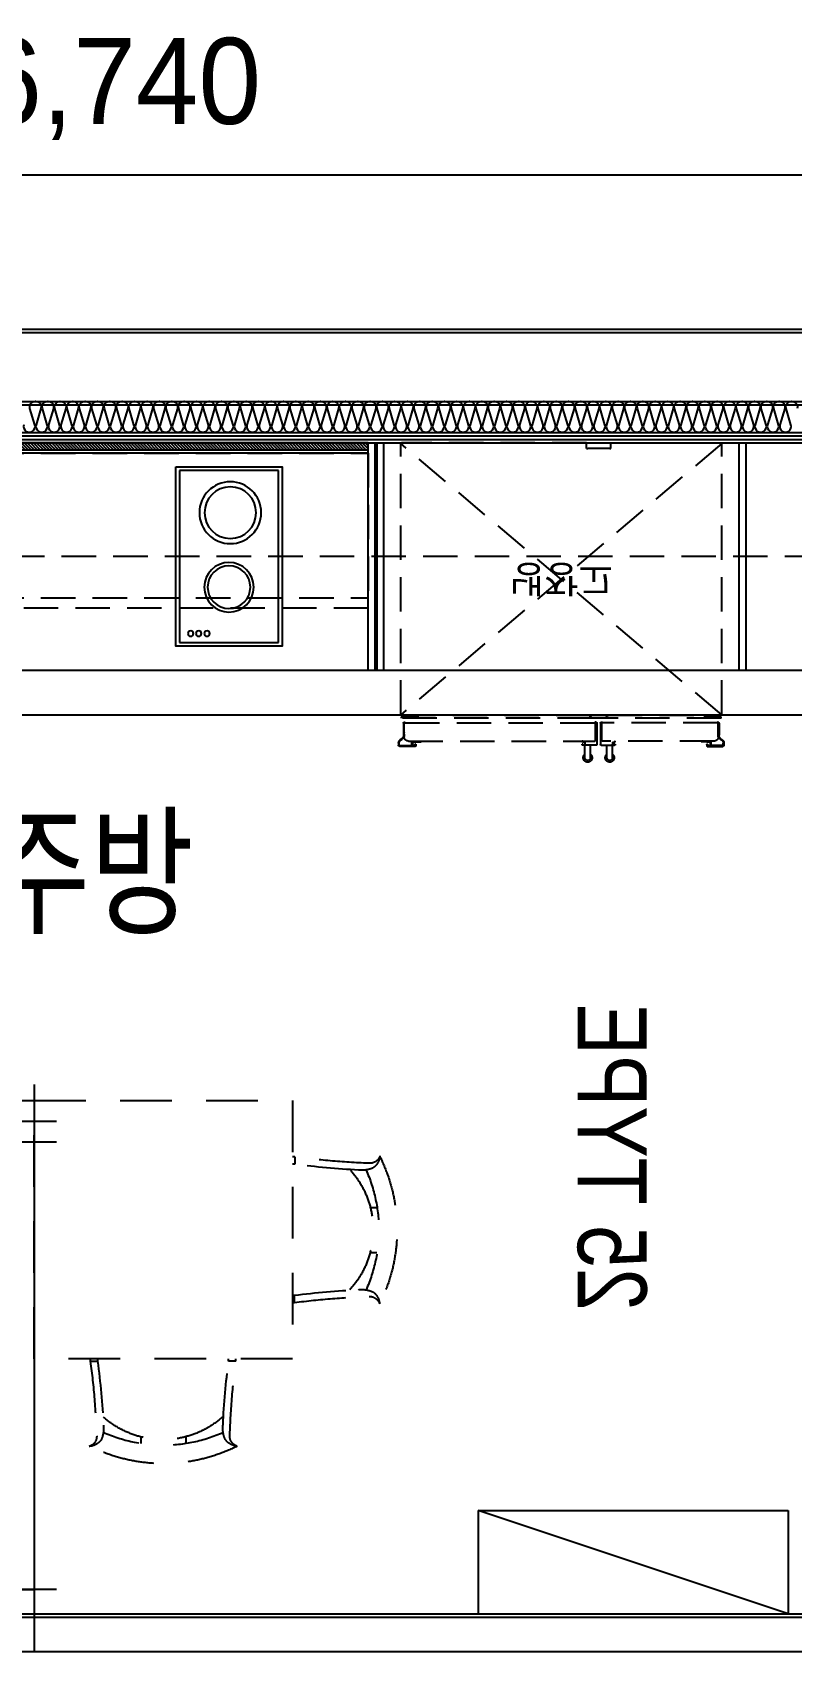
# Model space of a CAD drawing. Header units: millimetres. Extents: x 840000 to 1054178, y 0 to 59400.
# Drawn here: x 894447 to 896652, y 34671 to 39373 of the extents above; entities that cross this region are included whole.
import ezdxf
from ezdxf.enums import TextEntityAlignment as Align
from ezdxf.xclip import XClip

# ---------------------------------------------------------------- set-up
doc = ezdxf.new("R2010")
doc.units = ezdxf.units.MM
doc.header["$LTSCALE"] = 100
doc.header["$XCLIPFRAME"] = 0
for name, pattern in [('X - 단위세대 확장형$0$CEN', [62, 60, -1, 0, -1]), ('X - 단위세대 확장형$0$HID', [1.5, 1, -0.5]), ('X - 단위세대 확장형$0$X-25$0$-HID', [2.5, 1.5, -1]), ('X - 단위세대 확장형$0$X-25$0$HD', [2.5, 1.5, -1]), ('X - 평면도$0$CEN', [62, 60, -1, 0, -1])]:
    doc.linetypes.add(name, pattern=pattern)
doc.layers.get('DEFPOINTS').update_dxf_attribs({"color": 145})
for name, color, linetype in [('AA-XXXX-TEXT', 3, 'Continuous'), ('DIM', 7, 'Continuous'), ('SYM', 7, 'Continuous'), ('X - 단위세대 확장형$0$A-GIP', 6, 'Continuous'), ('X - 단위세대 확장형$0$A-INS', 9, 'Continuous'), ('X - 단위세대 확장형$0$AA-WAXM-CONC', 2, 'Continuous'), ('X - 단위세대 확장형$0$AA-XXXX-CNTL', 1, 'X - 단위세대 확장형$0$CEN'), ('X - 단위세대 확장형$0$AA-XXXX-FUR', 8, 'Continuous'), ('X - 단위세대 확장형$0$F-KIT', 6, 'Continuous'), ('X - 단위세대 확장형$0$X-25$0$AA-FFXM-KICH', 4, 'Continuous'), ('X - 단위세대 확장형$0$X-25$0$AA-XXXX-FINL', 6, 'Continuous'), ('X - 단위세대 확장형$0$결로방지단열재', 7, 'X - 단위세대 확장형$0$HID'), ('X - 평면도$0$AA-XXXX-CNTL', 1, 'X - 평면도$0$CEN')]:
    doc.layers.add(name, color=color, linetype=linetype)
doc.layers.add('X - 단위세대 확장형$0$A-MC', color=171, linetype='Continuous', plot=False)
doc.layers.add('X - 단위세대 확장형$0$DEFPOINT', color=163, linetype='Continuous', plot=False)
doc.styles.add('HAUD01', font='Dotum.ttf')
doc.styles.add('X - 단위세대 확장형$0$HAUD02', font='AcadEref.ttf', dxfattribs={"width": 0.8, "bigfont": 'kosdichs.shx'})
doc.styles.add('X - 단위세대 확장형$0$X-55$0$맑은 고딕', font='malgun.ttf')
doc.dimstyles.new('HAUD-80', dxfattribs={"dimscale": 100, "dimtxt": 2.5, "dimasz": 0.5, "dimexe": 0, "dimexo": 1.5, "dimgap": 1, "dimtad": 1, "dimdec": 0, "dimdsep": 46, "dimlunit": 6, "dimtxsty": 'HAUD01', "dimblk": 'Z_DOT', "dimcen": 2.5, "dimdle": 1.5, "dimclrd": 7, "dimclre": 7, "dimclrt": 4, "dimadec": 0, "dimazin": 0, "dimtfac": 1, "dimtdec": 0, "dimtix": 1, "dimtmove": 2, "dimatfit": 3, "dimfxl": 1, "dimtvp": 1, "dimtolj": 1, "dimtzin": 0, "dimarcsym": 0})

# ---------------------------------------------------------------- blocks, each defined once
blk = doc.blocks.new('Z_DOT')
at = {"layer": 'DIM', "color": 0}
for p, q in [((0, -3), (0, 3)), ((-3, 0), (3, 0))]:
    blk.add_line(p, q, dxfattribs=at)
for radius in [1.05, 0.525]:
    blk.add_circle((0, 0), radius, dxfattribs=at)
blk = doc.blocks.new('*D69')
at = {"layer": 'DEFPOINTS', "color": 0, "transparency": 16777216}
for p in [(898072.1, 38959.3), (891332.1, 38385.7), (898072.1, 38385.7)]:
    blk.add_point(p, dxfattribs=at)
at = {"layer": 'DIM', "color": 7, "lineweight": -2, "transparency": 16777216}
for p, q in [((891332.1, 38535.7), (891332.1, 38959.3)), ((891382.1, 38959.3), (898022.1, 38959.3)), ((898072.1, 38535.7), (898072.1, 38959.3))]:
    blk.add_line(p, q, dxfattribs=at)
at = {"layer": 'DIM', "color": 7, "lineweight": -2, "transparency": 16777216, "xscale": 50, "yscale": 50, "zscale": 50, "rotation": 180}
blk.add_blockref('Z_DOT', (891332.1, 38959.3), dxfattribs=at)
at = {"layer": 'DIM', "color": 7, "lineweight": -2, "transparency": 16777216, "xscale": 50, "yscale": 50, "zscale": 50}
blk.add_blockref('Z_DOT', (898072.1, 38959.3), dxfattribs=at)
at = {"layer": 'DIM', "color": 4, "transparency": 16777216, "insert": (894702.1, 39208.5), "char_height": 250, "attachment_point": 5, "style": 'HAUD01'}
blk.add_mtext('\\A1;6,740', dxfattribs=at)
blk = doc.blocks.new('X - 단위세대 확장형$0$A$C738F6F64')
at = {"layer": 'X - 단위세대 확장형$0$F-KIT', "color": 8, "linetype": 'X - 단위세대 확장형$0$HID'}
for p, q in [((-466, -393.7), (466, 393.6)), ((-466, 393.6), (466, -393.7)), ((-464.8, 393.6), (-466, 393.6)), ((-466, -393.7), (-466, 393.6)), ((-463.8, 394.6), (-464.8, 394.6)), ((-464.8, 393.6), (-464.8, 394.6)), ((-463.8, 394.6), (-463.8, 395.8)), ((-143.7, 395.8), (-463.8, 395.8)), ((-143.7, 379.6), (-143.7, 395.8)), ((-140.7, 379.6), (-143.7, 379.6)), ((-140.7, 379.6), (-140.7, 380.9)), ((-76.7, 380.9), (-140.7, 380.9)), ((-76.7, 379.6), (-76.7, 380.9)), ((-73.7, 379.6), (-76.7, 379.6)), ((-73.7, 395.8), (463.8, 395.8)), ((-73.7, 379.6), (-73.7, 395.8)), ((463.8, 394.6), (463.8, 395.8)), ((464.8, 394.6), (463.8, 394.6)), ((464.8, 393.6), (464.8, 394.6)), ((464.8, 393.6), (466, 393.6)), ((466, -393.7), (466, 393.6)), ((464.8, -394.9), (-464.8, -394.9)), ((-464.8, -399.4), (-420.4, -399.4)), ((-464.8, -403.4), (-464.8, -399.4)), ((-464.8, -403.4), (-108.7, -403.4)), ((-458.1, -417.9), (-458.1, -453.2)), ((-457.1, -422.9), (-457.1, -426.4)), ((-456.1, -421.9), (-456.1, -417.9)), ((-456.1, -458.2), (-456.1, -419.9)), ((-455.6, -415.4), (-453.6, -415.4)), ((-453.6, -417.4), (-455.6, -417.4)), ((-453.6, -415.4), (-453.6, -417.4)), ((-453.6, -417.4), (-120.2, -417.4)), ((-415.9, -399.4), (-417.5, -397)), ((-131.7, -398.4), (-133.7, -398.4)), ((-108.7, -401.4), (-128.7, -401.4)), ((-120.2, -415.9), (-120.2, -416.9)), ((-116.7, -415.4), (-119.7, -415.4)), ((-117.7, -467.7), (-117.7, -419.9)), ((-113.7, -418.4), (-113.7, -480.5)), ((-108.7, -401.4), (-108.7, -403.4)), ((-88.7, -401.4), (-108.7, -401.4)), ((-108.7, -403.4), (-88.7, -403.4)), ((-103.7, -418.4), (-103.7, -480.5)), ((-100.7, -415.4), (-97.7, -415.4)), ((-99.7, -467.7), (-99.7, -419.9)), ((-97.2, -415.9), (-97.2, -416.9)), ((453.6, -417.4), (-97.2, -417.4)), ((-88.7, -403.4), (464.8, -403.4)), ((-83.7, -398.4), (-85.7, -398.4)), ((416.8, -398.4), (418.7, -396.4)), ((421.7, -399.4), (464.8, -399.4)), ((455.6, -415.4), (453.6, -415.4)), ((453.6, -415.4), (453.6, -417.4)), ((453.6, -417.4), (455.6, -417.4)), ((456.1, -421.9), (456.1, -417.9)), ((456.1, -458.2), (456.1, -419.9)), ((457.1, -422.9), (457.1, -426.4)), ((458.1, -417.9), (458.1, -453.2)), ((464.8, -399.4), (464.8, -403.4)), ((-467.7, -466.4), (-462.9, -462.8)), ((-466.5, -468), (-461.7, -464.5)), ((-457.1, -446.4), (-457.1, -449.9)), ((-456.6, -426.9), (-456.4, -426.9)), ((-456.6, -445.9), (-456.4, -445.9)), ((-456.2, -428.9), (-456.2, -427.1)), ((-456.2, -443.9), (-456.2, -428.9)), ((-456.2, -445.7), (-456.2, -443.9)), ((-456.1, -450.9), (-456.1, -453.2)), ((-444.1, -470.2), (-120.2, -470.2)), ((-420.7, -470.2), (-407, -470.2)), ((-154.7, -470.2), (-156.7, -470.2)), ((444.1, -470.2), (-97.2, -470.2)), ((-62.7, -470.2), (-60.7, -470.2)), ((420.7, -470.2), (407, -470.2)), ((456.1, -450.9), (456.1, -453.2)), ((456.2, -428.9), (456.2, -427.1)), ((456.2, -443.9), (456.2, -428.9)), ((456.2, -445.7), (456.2, -443.9)), ((456.6, -426.9), (456.4, -426.9)), ((456.6, -445.9), (456.4, -445.9)), ((457.1, -446.4), (457.1, -449.9)), ((466.5, -468), (461.8, -464.5)), ((467.7, -466.4), (462.9, -462.8)), ((-472.5, -476), (-472.5, -482.5)), ((-470.5, -482.5), (-470.5, -476)), ((-469.5, -483.5), (-435, -483.5)), ((-423.5, -485.5), (-469.5, -485.5)), ((-434.5, -470.7), (-434.5, -483)), ((-433, -471.2), (-422.9, -471.2)), ((-432.5, -473.7), (-432.5, -482)), ((-432.3, -473.5), (-423.4, -473.5)), ((-424.5, -483), (-431.5, -483)), ((-424.5, -480), (-424.5, -483)), ((-424.5, -480), (-424.5, -480)), ((-424, -479.5), (-422.7, -479.5)), ((-423.3, -473.4), (-422.3, -472.2)), ((-422.5, -480.5), (-422.5, -479.7)), ((-422.5, -480.5), (-422.5, -484.5)), ((-422.3, -472.2), (-420.3, -472.2)), ((-422.1, -470.7), (-422.2, -470.9)), ((-420.5, -472.2), (-407, -472.2)), ((-406.5, -470.7), (-406.5, -471.7)), ((-156.7, -472.2), (-156.7, -470.7)), ((-155.8, -473.4), (-156.7, -472.2)), ((-156.7, -480.5), (-156.7, -479.7)), ((-155.2, -479.5), (-156.5, -479.5)), ((-148.9, -473.5), (-155.6, -473.5)), ((-154.7, -480), (-154.7, -480.5)), ((-154.7, -480), (-154.7, -480)), ((-154.7, -480.4), (-149.7, -480.4)), ((-115.7, -482.5), (-154.7, -482.5)), ((-148.7, -473.7), (-148.7, -479.4)), ((-148.7, -518.5), (-148.7, -482.5)), ((-132.7, -518.5), (-132.7, -482.5)), ((-101.7, -482.5), (-62.7, -482.5)), ((-84.7, -518.5), (-84.7, -482.5)), ((-68.7, -473.7), (-68.7, -479.4)), ((-68.7, -518.5), (-68.7, -482.5)), ((-68.5, -473.5), (-61.8, -473.5)), ((-62.7, -480.4), (-67.7, -480.4)), ((-62.7, -480), (-62.7, -480.5)), ((-62.7, -480), (-62.7, -480)), ((-62.2, -479.5), (-60.9, -479.5)), ((-61.6, -473.4), (-60.7, -472.2)), ((-60.7, -472.2), (-60.7, -470.7)), ((-60.7, -480.5), (-60.7, -479.7)), ((406.5, -470.7), (406.5, -471.7)), ((420.5, -472.2), (407, -472.2)), ((422.4, -472.2), (420.4, -472.2)), ((422.1, -470.7), (422.2, -470.9)), ((423.3, -473.4), (422.4, -472.2)), ((422.5, -480.5), (422.5, -479.7)), ((422.5, -480.5), (422.5, -484.5)), ((424, -479.5), (422.7, -479.5)), ((433, -471.2), (422.9, -471.2)), ((432.3, -473.5), (423.4, -473.5)), ((423.5, -485.5), (469.5, -485.5)), ((424.5, -480), (424.5, -483)), ((424.5, -480), (424.5, -480)), ((424.5, -483), (431.5, -483)), ((432.5, -473.7), (432.5, -482)), ((434.5, -470.7), (434.5, -483)), ((469.5, -483.5), (435, -483.5)), ((470.5, -482.5), (470.5, -476)), ((472.5, -476), (472.5, -482.5))]:
    blk.add_line(p, q, dxfattribs=at)
blk.add_lwpolyline([(-463.8, 395.8), (-466, 395.8), (-466, 393.6), (-463.8, 393.6)], close=True, dxfattribs=at)
for centre, radius, start, end in [((-464.8, -393.7), 1.2, 180, 270), ((-455.6, -417.9), 2.5, 90, 180), ((-456.6, -422.9), 0.5, 90, 180), ((-456.6, -421.9), 0.5, 270, 0), ((-455.6, -417.9), 0.5, 90, 180), ((-453.6, -419.9), 2.5, 90, 180), ((-420.8, -398.4), 5, 270, 347.8398), ((-420.4, -396.4), 3, 270, 348.0765), ((-128.7, -398.4), 5, 180.5, 270), ((-128.7, -398.4), 3, 180.5, 270), ((-119.7, -415.9), 0.5, 90, 180), ((-119.7, -416.9), 0.5, 180, 270), ((-120.2, -419.9), 2.5, 0, 90), ((-116.7, -418.4), 3, 0, 90), ((-100.7, -418.4), 3, 90, 180), ((-97.2, -419.9), 2.5, 90, 180), ((-97.7, -415.9), 0.5, 0, 90), ((-97.7, -416.9), 0.5, 270, 0), ((-88.7, -398.4), 5, 270, 359.5), ((-88.7, -398.4), 3, 270, 359.5), ((421.8, -398.4), 5, 180.5, 270), ((421.7, -396.4), 3, 180.5, 270), ((453.6, -419.9), 2.5, 0, 90), ((455.6, -417.9), 2.5, 0, 90), ((455.6, -417.9), 0.5, 0, 90), ((456.6, -421.9), 0.5, 180, 270), ((456.6, -422.9), 0.5, 0, 90), ((464.8, -393.7), 1.2, 270, 0), ((-460.5, -476), 12, 126.6144, 180), ((-460.5, -476), 10, 126.6144, 180), ((-470.1, -453.2), 12, 306.6144, 0), ((-470.1, -453.2), 14, 306.6144, 346.2709), ((-456.6, -426.4), 0.5, 180, 270), ((-456.6, -446.4), 0.5, 90, 180), ((-456.6, -449.9), 0.5, 180, 270), ((-456.6, -450.9), 0.5, 0, 90), ((-470.1, -453.2), 14, 346.2709, 0), ((-456.4, -427.1), 0.2, 0, 90), ((-456.4, -445.7), 0.2, 270, 0), ((-444.1, -458.2), 12, 180, 270), ((-434, -470.7), 0.5, 90, 180), ((-434, -470.7), 0.5, 0, 90), ((-420.7, -472.2), 2, 90, 135), ((-407, -470.7), 0.5, 0, 90), ((-156.2, -470.7), 0.5, 90, 180), ((-120.2, -467.7), 2.5, 270, 0), ((-97.2, -467.7), 2.5, 180, 270), ((-61.2, -470.7), 0.5, 0, 90), ((407, -470.7), 0.5, 90, 180), ((420.7, -472.2), 2, 45, 90), ((434, -470.7), 0.5, 90, 180), ((434, -470.7), 0.5, 0, 90), ((444.1, -458.2), 12, 270, 0), ((456.6, -450.9), 0.5, 90, 180), ((470.1, -453.2), 14, 180, 193.7291), ((456.4, -427.1), 0.2, 90, 180), ((456.4, -445.7), 0.2, 180, 270), ((470.1, -453.2), 14, 193.7291, 233.3856), ((456.6, -426.4), 0.5, 270, 0), ((456.6, -446.4), 0.5, 0, 90), ((456.6, -449.9), 0.5, 270, 0), ((470.1, -453.2), 12, 180, 233.3856), ((460.5, -476), 10, 0, 53.3856), ((460.5, -476), 12, 0, 53.3856), ((-469.5, -482.5), 3, 180, 270), ((-469.5, -482.5), 1, 180, 270), ((-435, -483), 0.5, 270, 0), ((-433, -470.7), 0.5, 180, 270), ((-432.3, -473.7), 0.2, 90, 180), ((-431.5, -482), 1, 180, 270), ((-424, -480), 0.5, 90, 180), ((-423.5, -484.5), 1, 270, 0), ((-423.4, -473.3), 0.2, 270, 322.4314), ((-422.9, -470.2), 1, 270, 315), ((-422.7, -479.7), 0.2, 0, 90), ((-422.3, -472.4), 0.2, 90, 142.4314), ((-407, -471.7), 0.5, 270, 0), ((-156.5, -479.7), 0.2, 90, 180), ((-154.7, -480.5), 2, 180, 270), ((-155.6, -473.3), 0.2, 217.5686, 270), ((-155.2, -480), 0.5, 0, 90), ((-140.7, -518.5), 13, 127.9799, 52.0201), ((-149.7, -479.4), 1, 270, 0), ((-148.9, -473.7), 0.2, 0, 90), ((-115.7, -480.5), 2, 270, 0), ((-101.7, -480.5), 2, 180, 270), ((-76.7, -518.5), 13, 127.9799, 52.0201), ((-68.5, -473.7), 0.2, 90, 180), ((-67.7, -479.4), 1, 180, 270), ((-62.2, -480), 0.5, 90, 180), ((-62.7, -480.5), 2, 270, 0), ((-61.8, -473.3), 0.2, 270, 322.4314), ((-60.9, -479.7), 0.2, 0, 90), ((407, -471.7), 0.5, 180, 270), ((422.9, -470.2), 1, 225, 270), ((422.3, -472.4), 0.2, 37.5686, 90), ((422.7, -479.7), 0.2, 90, 180), ((423.5, -484.5), 1, 180, 270), ((423.4, -473.3), 0.2, 217.5686, 270), ((424, -480), 0.5, 0, 90), ((431.5, -482), 1, 270, 0), ((432.3, -473.7), 0.2, 0, 90), ((433, -470.7), 0.5, 270, 0), ((435, -483), 0.5, 180, 270), ((469.5, -482.5), 3, 270, 0), ((469.5, -482.5), 1, 270, 0), ((-140.7, -518.5), 8, 180, 0), ((-76.7, -518.5), 8, 180, 0)]:
    blk.add_arc(centre, radius, start, end, dxfattribs=at)
at = {"layer": 'X - 단위세대 확장형$0$DEFPOINT', "style": 'X - 단위세대 확장형$0$X-55$0$맑은 고딕'}
blk.add_text('냉장고', height=80, rotation=180, dxfattribs=at).set_placement((0, 0), align=Align.MIDDLE_CENTER)
blk = doc.blocks.new('X - 단위세대 확장형$0$X-25$0$C4E620756')
at = {"layer": 'X - 단위세대 확장형$0$X-25$0$AA-XXXX-FINL', "color": 8}
for p, q in [((10, 10), (10, 510)), ((10, 10), (10, 510)), ((10, 510), (298, 510)), ((298, 510), (298, 10)), ((298, 510), (298, 10)), ((298, 10), (10, 10))]:
    blk.add_line(p, q, dxfattribs=at)
blk.add_lwpolyline([(308, 520), (0, 520), (0, 0), (308, 0)], close=True, dxfattribs=at)
blk.add_lwpolyline([(308, 520), (0, 520), (0, 0), (308, 0)], close=True, dxfattribs=at)
for centre, radius in [((150.2, 387.2), 89.9), ((150.2, 387.2), 89.9), ((150.2, 387.2), 74.9), ((150.2, 387.2), 74.9), ((154, 170.8), 72), ((154, 170.8), 62), ((217.8, 36.2), 8.02), ((241.9, 36.2), 8.02), ((265.2, 36.2), 8.02)]:
    blk.add_circle(centre, radius, dxfattribs=at)
blk = doc.blocks.new('X - 단위세대 확장형$0$A$C6f67e9a2')
at = {"layer": 'X - 단위세대 확장형$0$X-25$0$AA-XXXX-FINL'}
h = blk.add_hatch(dxfattribs=at)
h.set_pattern_fill('ANSI31', color=5, scale=50, angle=810)
h.set_pattern_definition([(135, (-3242290.653, -1368680.845), (-4.419417382, -4.419417382), [])])
h.paths.add_polyline_path([(28790, -10882.5), (27140, -10882.5), (27140, -10902.5), (28790, -10902.5)])
at = {"layer": 'DEFPOINTS'}
blk.add_line((24480.1, -11672.5), (33162.5, -11672.5), dxfattribs=at)
blk.add_line((24480.1, -11672.5), (33162.5, -11672.5), dxfattribs=at)
at = {"layer": 'X - 단위세대 확장형$0$A-GIP'}
for p, q in [((26000, -10862.5), (31340, -10862.5)), ((26000, -10872.5), (31330, -10872.5))]:
    blk.add_line(p, q, dxfattribs=at)
at = {"layer": 'X - 단위세대 확장형$0$A-INS'}
blk.add_line((24800, -10852.5), (31350, -10852.5), dxfattribs=at)
blk.add_lwpolyline([(27790, -10830, 1.337394), (27822, -10830), (27808, -10782.7, -1.337394), (27840, -10782.7), (27826, -10830, 1.337394), (27858, -10830), (27844, -10782.7, -1.337394), (27876, -10782.7), (27862, -10830, 1.337394), (27894, -10830), (27880, -10782.7, -1.337394), (27912, -10782.7), (27898, -10830, 1.337394), (27930, -10830), (27916, -10782.7, -1.337394), (27948, -10782.7), (27934, -10830, 1.337394), (27966, -10830), (27952, -10782.7, -1.337394), (27984, -10782.7), (27970, -10830, 1.337394), (28002, -10830), (27988, -10782.7, -1.337394), (28020, -10782.7), (28006, -10830, 1.337394), (28038, -10830), (28024, -10782.7, -1.337394), (28056, -10782.7), (28042, -10830, 1.337394), (28074, -10830), (28060, -10782.7, -1.337394), (28092, -10782.7), (28078, -10830, 1.337394), (28110, -10830), (28096, -10782.7, -1.337394), (28128, -10782.7), (28114, -10830, 1.337394), (28146, -10830), (28132, -10782.7, -1.337394), (28164, -10782.7), (28150, -10830, 1.337394), (28182, -10830), (28168, -10782.7, -1.337394), (28200, -10782.7), (28186, -10830, 1.337394), (28218, -10830), (28204, -10782.7, -1.337394), (28236, -10782.7), (28222, -10830, 1.337394), (28254, -10830), (28240, -10782.7, -1.337394), (28272, -10782.7), (28258, -10830, 1.337394), (28290, -10830), (28276, -10782.7, -1.337394), (28308, -10782.7), (28294, -10830, 1.337394), (28326, -10830), (28312, -10782.7, -1.337394), (28344, -10782.7), (28330, -10830, 1.337394), (28362, -10830), (28348, -10782.7, -1.337394), (28380, -10782.7), (28366, -10830, 1.337394), (28398, -10830), (28384, -10782.7, -1.337394), (28416, -10782.7), (28402, -10830, 1.337394), (28434, -10830), (28420, -10782.7, -1.337394), (28452, -10782.7), (28438, -10830, 1.337394), (28470, -10830), (28456, -10782.7, -1.337394), (28488, -10782.7), (28474, -10830, 1.337394), (28506, -10830), (28492, -10782.7, -1.337394), (28524, -10782.7), (28510, -10830, 1.337394), (28542, -10830), (28528, -10782.7, -1.337394), (28560, -10782.7), (28546, -10830, 1.337394), (28578, -10830), (28564, -10782.7, -1.337394), (28596, -10782.7), (28582, -10830, 1.337394), (28614, -10830), (28600, -10782.7, -1.337394), (28632, -10782.7), (28618, -10830, 1.337394), (28650, -10830), (28636, -10782.7, -1.337394), (28668, -10782.7), (28654, -10830, 1.337394), (28686, -10830), (28672, -10782.7, -1.337394), (28704, -10782.7), (28690, -10830, 1.337394), (28722, -10830), (28708, -10782.7, -1.337394), (28740, -10782.7), (28726, -10830, 1.337394), (28758, -10830), (28744, -10782.7, -1.337394), (28776, -10782.7), (28762, -10830, 1.337394), (28794, -10830), (28780, -10782.7, -1.337394), (28812, -10782.7), (28798, -10830, 1.337394), (28830, -10830), (28816, -10782.7, -1.337394), (28848, -10782.7), (28834, -10830, 1.337394), (28866, -10830), (28852, -10782.7, -1.337394), (28884, -10782.7), (28870, -10830, 1.337394), (28902, -10830), (28888, -10782.7, -1.337394), (28920, -10782.7), (28906, -10830, 1.337394), (28938, -10830), (28924, -10782.7, -1.337394), (28956, -10782.7), (28942, -10830, 1.337394), (28974, -10830), (28960, -10782.7, -1.337394), (28992, -10782.7), (28978, -10830, 1.337394), (29010, -10830), (28996, -10782.7, -1.337394), (29028, -10782.7), (29014, -10830, 1.337394), (29046, -10830), (29032, -10782.7, -1.337394), (29064, -10782.7), (29050, -10830, 1.337394), (29082, -10830), (29068, -10782.7, -1.337394), (29100, -10782.7), (29086, -10830, 1.337394), (29118, -10830), (29104, -10782.7, -1.337394), (29136, -10782.7), (29122, -10830, 1.337394), (29154, -10830), (29140, -10782.7, -1.337394), (29172, -10782.7), (29158, -10830, 1.337394), (29190, -10830), (29176, -10782.7, -1.337394), (29208, -10782.7), (29194, -10830, 1.337394), (29226, -10830), (29212, -10782.7, -1.337394), (29244, -10782.7), (29230, -10830, 1.337394), (29262, -10830), (29248, -10782.7, -1.337394), (29280, -10782.7), (29266, -10830, 1.337394), (29298, -10830), (29284, -10782.7, -1.337394), (29316, -10782.7), (29302, -10830, 1.337394), (29334, -10830), (29320, -10782.7, -1.337394), (29352, -10782.7), (29338, -10830, 1.337394), (29370, -10830), (29356, -10782.7, -1.337394), (29388, -10782.7), (29374, -10830, 1.337394), (29406, -10830), (29392, -10782.7, -1.337394), (29424, -10782.7), (29410, -10830, 1.337394), (29442, -10830), (29428, -10782.7, -1.337394), (29460, -10782.7), (29446, -10830, 1.337394), (29478, -10830), (29464, -10782.7, -1.337394), (29496, -10782.7), (29482, -10830, 1.337394), (29514, -10830), (29500, -10782.7, -1.337394), (29532, -10782.7), (29518, -10830, 1.337394), (29550, -10830), (29536, -10782.7, -1.337394), (29568, -10782.7), (29554, -10830, 1.337394), (29586, -10830), (29572, -10782.7, -1.337394), (29604, -10782.7), (29590, -10830, 1.337394), (29622, -10830), (29608, -10782.7, -1.337394), (29640, -10782.7), (29626, -10830, 1.337394), (29658, -10830), (29644, -10782.7, -1.337394), (29676, -10782.7), (29662, -10830, 1.337394), (29694, -10830), (29680, -10782.7, -1.337394), (29712, -10782.7), (29698, -10830, 1.337394), (29730, -10830), (29716, -10782.7, -1.337394), (29748, -10782.7), (29734, -10830, 1.337394), (29766, -10830), (29752, -10782.7, -1.337394), (29784, -10782.7), (29770, -10830, 1.337394), (29802, -10830), (29788, -10782.7, -1.337394), (29820, -10782.7), (29806, -10830, 1.337394), (29838, -10830), (29824, -10782.7, -1.337394), (29856, -10782.7), (29842, -10830, 1.337394), (29874, -10830), (29860, -10782.7, -1.337394), (29892, -10782.7), (29878, -10830, 1.337394), (29910, -10830), (29896, -10782.7, -1.337394), (29928, -10782.7), (29914, -10830, 1.337394), (29946, -10830), (29932, -10782.7, -1.337394), (29964, -10782.7), (29950, -10830, 1.337394), (29982, -10830), (29968, -10782.7, -1.337394), (30000, -10782.7), (29986, -10830, 1.337394), (30018, -10830), (30004, -10782.7, -1.337394), (30036, -10782.7)], format="xyb", dxfattribs=at)
at = {"layer": 'X - 단위세대 확장형$0$A-MC'}
for p, q in [((24480.1, -10552.5), (32940, -10552.5)), ((24480.1, -10882.5), (33162.5, -10882.5)), ((28790, -10882.5), (33162.5, -10882.5)), ((28790, -10912.5), (28790, -10882.5)), ((28790, -10912.5), (27140, -10912.5))]:
    blk.add_line(p, q, dxfattribs=at)
at = {"layer": 'X - 단위세대 확장형$0$AA-WAXM-CONC'}
for p, q in [((24600, -10562.5), (32940, -10562.5)), ((24800, -10762.5), (32740, -10762.5))]:
    blk.add_line(p, q, dxfattribs=at)
at = {"layer": 'X - 단위세대 확장형$0$AA-XXXX-CNTL'}
blk.add_line((24480.1, -10772.5), (33162.5, -10772.5), dxfattribs=at)
at = {"layer": 'X - 단위세대 확장형$0$F-KIT'}
for p, q in [((28810, -10882.5), (28810, -11542.5)), ((28815, -10882.5), (28815, -11542.5)), ((28835, -10882.5), (28835, -11542.5)), ((29867, -10882.5), (29867, -11542.5)), ((29887, -10882.5), (29887, -11542.5)), ((28790, -11542.5), (31320, -11542.5))]:
    blk.add_line(p, q, dxfattribs=at)
at = {"layer": 'X - 단위세대 확장형$0$F-KIT', "color": 5, "linetype": 'X - 단위세대 확장형$0$HID'}
blk.add_lwpolyline([(26040, -11362.5), (26040, -10912.5), (28790, -10912.5), (28790, -11362.5)], close=True, dxfattribs=at)
at = {"layer": 'X - 단위세대 확장형$0$F-KIT'}
blk.add_lwpolyline([(27140, -10912.5), (27140, -11542.5), (28790, -11542.5), (28790, -10912.5)], close=True, dxfattribs=at)
at = {"layer": 'X - 단위세대 확장형$0$X-25$0$AA-XXXX-FINL', "color": 5}
blk.add_lwpolyline([(28790, -10882.5), (27140, -10882.5), (27140, -10902.5), (28790, -10902.5), (28790, -10882.5)], dxfattribs=at)
at = {"extrusion": (0, 0, -1)}
ref = blk.add_blockref('X - 단위세대 확장형$0$A$C738F6F64', (-29351, -11278.4), dxfattribs=dict(at, zscale=-1))
XClip(ref).set_block_clipping_path([(-3811.5225521401, -394.1500000009), (4870.8783580531, 395.8499999991)])
at = {"layer": 'X - 단위세대 확장형$0$X-25$0$AA-XXXX-FINL', "linetype": 'ByBlock', "ltscale": 2, "extrusion": (0, 0, -1)}
blk.add_blockref('X - 단위세대 확장형$0$X-25$0$C4E620756', (-28540, -11472.5), dxfattribs=at)
blk = doc.blocks.new('X - 단위세대 확장형$0$20220222-결로')
at = {"layer": 'X - 단위세대 확장형$0$결로방지단열재'}
blk.add_lwpolyline([(7690, 11320), (7690, 13270), (6400, 13270), (6400, 14400), (650, 14400), (650, 11320)], dxfattribs=at)
blk = doc.blocks.new('X - 단위세대 확장형$0$X-25$0$C578C0631')
at = {"layer": 'X - 단위세대 확장형$0$AA-XXXX-FUR', "color": 8, "linetype": 'X - 단위세대 확장형$0$X-25$0$HD'}
for p, q in [((5085.4, 4915.7), (5085.4, 4894.5)), ((5304.6, 4769.3, 3.1), (5324, 4769.3)), ((5304.4, 4638.7, 3.1), (5323.8, 4638.7)), ((5084.7, 4493), (5084.8, 4514.2)), ((4492.1, 4321.9, -1.6), (4513.3, 4322, -1.6)), ((4914.8, 4322.7, -1.6), (4893.6, 4322.6, -1.6)), ((4638.4, 4102.8, 1.6), (4638.5, 4083.4, -1.6)), ((4769.1, 4103, 1.6), (4769.1, 4083.6, -1.6))]:
    blk.add_line(p, q, dxfattribs=at)
blk.add_lwpolyline([(5078.4, 4329), (5078.4, 5079), (4328.4, 5079), (4328.4, 4329)], close=True, dxfattribs=at)
for centre, radius, start, end in [((5092.4, 5285.3), 369.6, 267.829, 268.925), ((5092.4, 5285.3), 390.9, 267.9469, 268.978), ((5382.7, 7141.4), 2245.4, 262.393, 268.037), ((5382.7, 7141.4), 2266.4, 262.463, 267.168), ((5303.5, 4927.6), 30.3, 266.446, 343.132), ((5284.9, 4922.4), 47.8, 306.467, 355.694), ((4902.7, 4703.8), 479.8, 333.421, 26.586), ((5053.8, 4704.8), 259.2, 317.66, 41.7474), ((5280.4, 4959.1), 81.9, 263.172, 293.625), ((4902.7, 4703.8), 426.8, 335.965, 24.0949), ((5090.5, 4123.4, 3.1), 390.9, 90.831, 91.7685), ((5090.5, 4123.4), 390.9, 90.831, 91.7685), ((5374.6, 2266.4), 2266.4, 92.642, 97.346), ((5279.6, 4449), 81.9, 66.1847, 96.637), ((5284.1, 4485.7), 47.8, 4.116, 53.3427), ((5090.5, 4123.4, 3.1), 369.6, 90.885, 91.87), ((5090.5, 4123.4), 369.6, 90.885, 91.87), ((5374.6, 2266.4), 2245.4, 91.773, 97.416), ((5302.8, 4480.4), 30.3, 16.6779, 93.363), ((4122.5, 4315, -1.6), 369.6, 1.075, 2.171), ((4122.5, 4315, -1.6), 390.9, 1.022, 2.0531), ((5284.4, 4316.9, 1.6), 390.9, 178.2315, 179.169), ((5284.4, 4316.9, -1.6), 390.9, 178.2315, 179.169), ((5284.4, 4316.9, 1.6), 369.6, 178.13, 179.115), ((5284.4, 4316.9, -1.6), 369.6, 178.13, 179.115), ((2266.4, 4024.7, -1.6), 2245.4, 1.963, 7.607), ((2266.4, 4024.7, -1.6), 2266.4, 2.832, 7.537), ((7141.4, 4032.8, -1.6), 2266.4, 172.654, 177.358), ((7141.4, 4032.8, -1.6), 2245.4, 172.584, 178.227), ((4703, 4353.6, -1.6), 259.2, 228.2526, 312.34), ((4480.2, 4103.9, -1.6), 30.3, 286.868, 3.554), ((4485.3, 4122.5, -1.6), 47.8, 274.306, 323.533), ((4448.7, 4127, -1.6), 81.9, 336.375, 6.828), ((4704, 4504.7, -1.6), 426.8, 245.9051, 294.035), ((4958.8, 4127.8, -1.6), 81.9, 173.363, 203.8153), ((4922.1, 4123.3, -1.6), 47.8, 216.6573, 265.884), ((4927.4, 4104.6, -1.6), 30.3, 176.637, 253.3221), ((4704, 4504.7, -1.6), 479.8, 243.414, 296.579)]:
    blk.add_arc(centre, radius, start, end, dxfattribs=at)
blk = doc.blocks.new('X - 단위세대 확장형$0$A$C11416124')
at = {"layer": 'X - 단위세대 확장형$0$A-MC'}
for p, q in [((3599.4, 4177), (3599.4, 9671.3)), ((3669.4, 4394.3), (3669.4, 1923.8)), ((4969.4, 2470.2), (4969.4, 4394.3)), ((5089.4, 2470.2), (5089.4, 4394.3)), ((5136.4, 4328.8), (3489.4, 4328.8)), ((3669.4, 988.9), (3669.4, 4328.8))]:
    blk.add_line(p, q, dxfattribs=at)
at = {"layer": 'X - 단위세대 확장형$0$AA-WAXM-CONC'}
blk.add_line((3589.4, 1308.8), (3589.4, 9248.8), dxfattribs=at)
at = {"layer": 'X - 단위세대 확장형$0$AA-XXXX-CNTL'}
for p, q in [((3489.4, 988.9), (3489.4, 9671.3)), ((5029.4, 2470.2), (5029.4, 4394.3))]:
    blk.add_line(p, q, dxfattribs=at)
at = {"layer": 'X - 단위세대 확장형$0$X-25$0$AA-FFXM-KICH', "color": 252, "linetype": 'X - 단위세대 확장형$0$X-25$0$-HID', "ltscale": 10, "elevation": 0}
blk.add_lwpolyline([(3899.4, 5618.8), (3899.4, 6518.8), (3599.4, 6518.8), (3899.4, 5618.8), (3599.4, 5618.8), (3599.4, 6518.8)], dxfattribs=at)
at = {"rotation": 270}
blk.add_blockref('X - 단위세대 확장형$0$A$C738F6F64', (6603.6, 5859.8), dxfattribs=at)
at = {"linetype": 'Continuous', "rotation": 179.9999999999999}
blk.add_blockref('X - 단위세대 확장형$0$X-25$0$C578C0631', (9417.8, 9407.8), dxfattribs=at)
at = {"layer": 'X - 단위세대 확장형$0$DEFPOINT', "insert": (4479.2, 5904.9), "char_height": 200, "attachment_point": 7, "style": 'X - 단위세대 확장형$0$HAUD02'}
blk.add_mtext_dynamic_manual_height_columns('{\\fArial|b0|i0|c0|p34;25} {\\fArial|b0|i0|c0|p34;TYPE}', width=1115.063, gutter_width=12.5, heights=[0], dxfattribs=at)
blk = doc.blocks.new('X - 단위세대 확장형', base_point=(-475.4, -286.7))
blk.add_blockref('X - 단위세대 확장형$0$A$C6f67e9a2', (45882, 64955.6))
at = {"layer": 'X - 단위세대 확장형$0$F-KIT', "color": 5, "linetype": 'X - 단위세대 확장형$0$HID'}
blk.add_lwpolyline([(71922, 54073.1), (71922, 53623.1), (74672, 53623.1), (74672, 54073.1)], close=True, dxfattribs=at)
blk.add_blockref('X - 단위세대 확장형$0$20220222-결로', (70482, 39343.1))
ref = blk.add_blockref('X - 단위세대 확장형$0$A$C11416124', (69373.2, 47073.7), dxfattribs=dict(xscale=-1, rotation=270))
XClip(ref).set_block_clipping_path([(3489.4068502185, 988.9141629766), (6209.4068502223, 9671.3150731697)])
blk = doc.blocks.new('20220114_기준층 실명')
at = {"layer": 'AA-XXXX-TEXT', "style": 'HAUD01', "width": 0.8}
blk.add_text('주방', height=300, dxfattribs=at).set_placement((-8924, 19625.9), align=Align.MIDDLE_CENTER)
blk = doc.blocks.new('X - 평면도', base_point=(-475.4, -286.7))
at = {"layer": 'X - 평면도$0$AA-XXXX-CNTL'}
for p, q in [((1330582, 54183.1), (1348213.6, 54183.1)), ((1330582, 50563.1), (1348213.6, 50563.1))]:
    blk.add_line(p, q, dxfattribs=at)

msp = doc.modelspace()

# ---------------------------------------------------------------- block references
ref = msp.add_blockref('X - 평면도', (-439725.3, -16179.1))
XClip(ref).set_block_clipping_path([(1279249.9173513227, 15892.4151621314), (1363249.9173513227, 75292.4151621313)])

# ---------------------------------------------------------------- next in the draw order: block references
at = {"layer": 'AA-XXXX-TEXT'}
msp.add_blockref('20220114_기준층 실명', (903539.4, 17309.8), dxfattribs=at)

# ---------------------------------------------------------------- next in the draw order: block references
at = {"layer": 'SYM'}
ref = msp.add_blockref('X - 단위세대 확장형', (820274.7, -16179.1), dxfattribs=at)
XClip(ref).set_block_clipping_path([(27286.2339647645, 22495.2025850526), (88213.6007378809, 68689.6277392105)])

# ---------------------------------------------------------------- next in the draw order: dimensions: what is measured, and where the dimension line sits
at = {"layer": 'DIM'}
dim = msp.add_linear_dim(base=(898072.1, 38959.3), p1=(891332.1, 38385.7), p2=(898072.1, 38385.7), dimstyle='HAUD-80', override={"dimscale": 100}, dxfattribs=at)
dim.commit()
dim.dimension.update_dxf_attribs({"geometry": '*D69', "text_midpoint": (894702.1, 39208.5)})

doc.saveas('drawing.dxf')
